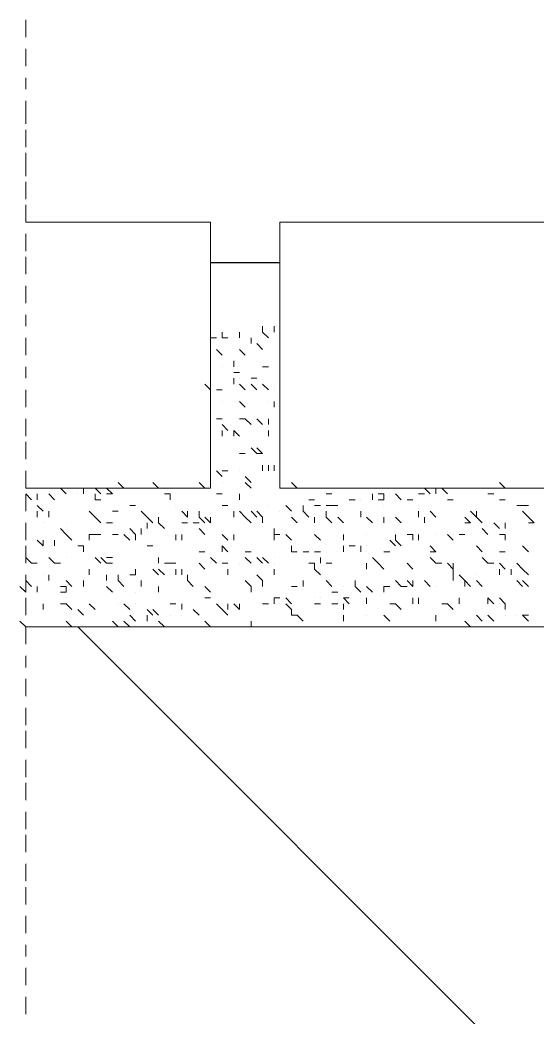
# Model space of a CAD drawing. Header units: millimetres. Extents: x 2928 to 3112, y 1220 to 1280.
# Drawn here: x 3102.568 to 3102.864, y 1251.453 to 1252.023 of the extents above; entities that cross this region are included whole.
import ezdxf

# ---------------------------------------------------------------- set-up
doc = ezdxf.new("R2010")
doc.units = ezdxf.units.MM

msp = doc.modelspace()

# ---------------------------------------------------------------- linework, layer by layer
at = {"color": 252, "linetype": 'Continuous', "lineweight": 5, "true_color": 0x989898}
for points in [[(3102.57108, 1252.0134), (3102.57108, 1252.02332), (3102.57108, 1252.02332)], [(3102.57108, 1251.99686), (3102.57108, 1252.00678), (3102.57108, 1252.00678)], [(3102.57108, 1251.98362), (3102.57108, 1251.99024), (3102.57108, 1251.99024)], [(3102.57108, 1251.96378), (3102.57108, 1251.97701), (3102.57108, 1251.97701)], [(3102.57108, 1251.95055), (3102.57108, 1251.96047), (3102.57108, 1251.96047)], [(3102.57108, 1251.93401), (3102.57108, 1251.94724), (3102.57108, 1251.94724)], [(3102.57108, 1251.92077), (3102.57108, 1251.9307), (3102.57108, 1251.9307)], [(3102.57108, 1251.90754), (3102.57108, 1251.91747), (3102.57108, 1251.91747)], [(3102.57108, 1251.891), (3102.57108, 1251.90093), (3102.57108, 1251.90093)], [(3102.57108, 1251.87777), (3102.57108, 1251.88769), (3102.57108, 1251.88769)], [(3102.57108, 1251.86123), (3102.57108, 1251.87115), (3102.57108, 1251.87115)], [(3102.57108, 1251.848), (3102.57108, 1251.85461), (3102.57108, 1251.85461)], [(3102.57108, 1251.83146), (3102.57108, 1251.84138), (3102.57108, 1251.84138)], [(3102.57108, 1251.81823), (3102.57108, 1251.82484), (3102.57108, 1251.82484)], [(3102.57108, 1251.80169), (3102.57108, 1251.81161), (3102.57108, 1251.81161)], [(3102.57108, 1251.78515), (3102.57108, 1251.79507), (3102.57108, 1251.79507)], [(3102.57108, 1251.77191), (3102.57108, 1251.78184), (3102.57108, 1251.78184)], [(3102.57108, 1251.75537), (3102.57108, 1251.7653), (3102.57108, 1251.7653)], [(3102.57108, 1251.74214), (3102.57108, 1251.75207), (3102.57108, 1251.75207)], [(3102.57108, 1251.7256), (3102.57108, 1251.73553), (3102.57108, 1251.73553)], [(3102.57108, 1251.71237), (3102.57108, 1251.72229), (3102.57108, 1251.72229)], [(3102.57108, 1251.69583), (3102.57108, 1251.70575), (3102.57108, 1251.70575)], [(3102.57108, 1251.6826), (3102.57108, 1251.69252), (3102.57108, 1251.69252)], [(3102.57108, 1251.66606), (3102.57108, 1251.67598), (3102.57108, 1251.67598)], [(3102.57108, 1251.65283), (3102.57108, 1251.65944), (3102.57108, 1251.65944)], [(3102.57108, 1251.63629), (3102.57108, 1251.64621), (3102.57108, 1251.64621)], [(3102.57108, 1251.61975), (3102.57108, 1251.62967), (3102.57108, 1251.62967)], [(3102.57108, 1251.60652), (3102.57108, 1251.61644), (3102.57108, 1251.61644)], [(3102.57108, 1251.58998), (3102.57108, 1251.5999), (3102.57108, 1251.5999)], [(3102.57108, 1251.57674), (3102.57108, 1251.58667), (3102.57108, 1251.58667)], [(3102.57108, 1251.5602), (3102.57108, 1251.57013), (3102.57108, 1251.57013)], [(3102.57108, 1251.54697), (3102.57108, 1251.5569), (3102.57108, 1251.5569)], [(3102.57108, 1251.53043), (3102.57108, 1251.54036), (3102.57108, 1251.54036)], [(3102.57108, 1251.5172), (3102.57108, 1251.52712), (3102.57108, 1251.52712)], [(3102.57108, 1251.50066), (3102.57108, 1251.51058), (3102.57108, 1251.51058)], [(3102.57108, 1251.48743), (3102.57108, 1251.49404), (3102.57108, 1251.49404)], [(3102.57108, 1251.47089), (3102.57108, 1251.48081), (3102.57108, 1251.48081)], [(3102.57108, 1251.45435), (3102.57108, 1251.46427), (3102.57108, 1251.46427)]]:
    msp.add_lwpolyline(points, dxfattribs=at)
at = {"color": 7, "linetype": 'Continuous', "lineweight": 9, "true_color": 0x000007}
for points in [[(3102.57108, 1251.90754), (3102.67693, 1251.90754), (3102.67693, 1251.75537), (3102.57108, 1251.75537)], [(3104.87674, 1251.67598), (3102.57108, 1251.67598), (3102.57108, 1251.67598)]]:
    msp.add_lwpolyline(points, dxfattribs=at)
msp.add_lwpolyline([(3102.71663, 1251.75537), (3102.91511, 1251.75537), (3102.91511, 1251.90754), (3102.71663, 1251.90754)], close=True, dxfattribs=at)
at = {"color": 253, "linetype": 'Continuous', "lineweight": -2, "true_color": 0x9a9a9a}
msp.add_lwpolyline([(3102.71663, 1251.88439), (3102.67693, 1251.88439), (3102.67693, 1251.88439)], dxfattribs=at)
at = {"color": 9, "linetype": 'Continuous', "lineweight": 5, "true_color": 0xbababa}
for points in [[(3102.70671, 1251.84469), (3102.70671, 1251.848), (3102.70671, 1251.848)], [(3102.71332, 1251.84469), (3102.71332, 1251.848), (3102.71332, 1251.848)], [(3102.68024, 1251.84138), (3102.67693, 1251.84138), (3102.67693, 1251.84138)], [(3102.68355, 1251.84138), (3102.68355, 1251.84469), (3102.68355, 1251.84469)], [(3102.68686, 1251.84138), (3102.68355, 1251.84138), (3102.68355, 1251.84138)], [(3102.69347, 1251.84138), (3102.69347, 1251.84469), (3102.69347, 1251.84469)], [(3102.70009, 1251.83807), (3102.70009, 1251.84138), (3102.70009, 1251.84138)], [(3102.71001, 1251.84138), (3102.70671, 1251.84469), (3102.70671, 1251.84469)], [(3102.68355, 1251.83146), (3102.68024, 1251.83477), (3102.68024, 1251.83477)], [(3102.69678, 1251.83146), (3102.69347, 1251.83477), (3102.69347, 1251.83477)], [(3102.70671, 1251.83477), (3102.7034, 1251.83807), (3102.7034, 1251.83807)], [(3102.69017, 1251.82484), (3102.69017, 1251.82815), (3102.69017, 1251.82815)], [(3102.71001, 1251.82484), (3102.70671, 1251.82484), (3102.70671, 1251.82484)], [(3102.69347, 1251.82153), (3102.69017, 1251.82153), (3102.69017, 1251.82153)], [(3102.69017, 1251.81492), (3102.69017, 1251.81823), (3102.69017, 1251.81823)], [(3102.7034, 1251.81823), (3102.70009, 1251.81823), (3102.70009, 1251.81823)], [(3102.67693, 1251.81161), (3102.67363, 1251.81492), (3102.67363, 1251.81492)], [(3102.67693, 1251.81161), (3102.67693, 1251.81492), (3102.67693, 1251.81492)], [(3102.68355, 1251.81161), (3102.68024, 1251.81161), (3102.68024, 1251.81161)], [(3102.69678, 1251.81161), (3102.69347, 1251.81492), (3102.69347, 1251.81492)], [(3102.7034, 1251.81161), (3102.70009, 1251.81492), (3102.70009, 1251.81492)], [(3102.71001, 1251.81161), (3102.70671, 1251.81492), (3102.70671, 1251.81492)], [(3102.69678, 1251.80169), (3102.69347, 1251.80499), (3102.69347, 1251.80499)], [(3102.71332, 1251.80169), (3102.71332, 1251.80499), (3102.71332, 1251.80499)], [(3102.68355, 1251.79507), (3102.68024, 1251.79507), (3102.68024, 1251.79507)], [(3102.69678, 1251.79507), (3102.69347, 1251.79507), (3102.69347, 1251.79507)], [(3102.70009, 1251.79176), (3102.69678, 1251.79507), (3102.69678, 1251.79507)], [(3102.70671, 1251.79176), (3102.7034, 1251.79507), (3102.7034, 1251.79507)], [(3102.71001, 1251.79176), (3102.71001, 1251.79507), (3102.71001, 1251.79507)], [(3102.68686, 1251.78845), (3102.68355, 1251.79176), (3102.68355, 1251.79176)], [(3102.68686, 1251.78845), (3102.68355, 1251.79176), (3102.68355, 1251.79176)], [(3102.68355, 1251.78515), (3102.68355, 1251.78845), (3102.68355, 1251.78845)], [(3102.69017, 1251.78515), (3102.69017, 1251.78845), (3102.69017, 1251.78845)], [(3102.69347, 1251.78515), (3102.69017, 1251.78845), (3102.69017, 1251.78845)], [(3102.71001, 1251.78515), (3102.71001, 1251.78845), (3102.71001, 1251.78845)], [(3102.7034, 1251.77522), (3102.70009, 1251.77853), (3102.70009, 1251.77853)], [(3102.70671, 1251.77522), (3102.7034, 1251.77853), (3102.7034, 1251.77853)], [(3102.69678, 1251.77522), (3102.69347, 1251.77522), (3102.69347, 1251.77522)], [(3102.70671, 1251.77522), (3102.7034, 1251.77522), (3102.7034, 1251.77522)], [(3102.68355, 1251.76199), (3102.68024, 1251.7653), (3102.68024, 1251.7653)], [(3102.68686, 1251.7653), (3102.68355, 1251.7653), (3102.68355, 1251.7653)], [(3102.68686, 1251.7653), (3102.68355, 1251.7653), (3102.68355, 1251.7653)], [(3102.70671, 1251.7653), (3102.70671, 1251.76861), (3102.70671, 1251.76861)], [(3102.71001, 1251.7653), (3102.71001, 1251.76861), (3102.71001, 1251.76861)], [(3102.71332, 1251.7653), (3102.71332, 1251.76861), (3102.71332, 1251.76861)], [(3102.71332, 1251.7653), (3102.71332, 1251.76861), (3102.71332, 1251.76861)], [(3102.70009, 1251.75868), (3102.69678, 1251.76199), (3102.69678, 1251.76199)], [(3102.59423, 1251.75207), (3102.59093, 1251.75537), (3102.59093, 1251.75537)], [(3102.60416, 1251.75207), (3102.60416, 1251.75537), (3102.60416, 1251.75537)], [(3102.61408, 1251.75207), (3102.61077, 1251.75537), (3102.61077, 1251.75537)], [(3102.6207, 1251.75207), (3102.61739, 1251.75537), (3102.61739, 1251.75537)], [(3102.62731, 1251.75537), (3102.62401, 1251.75868), (3102.62401, 1251.75868)], [(3102.64716, 1251.75537), (3102.64385, 1251.75868), (3102.64385, 1251.75868)], [(3102.67363, 1251.75537), (3102.67032, 1251.75868), (3102.67032, 1251.75868)], [(3102.70009, 1251.75537), (3102.69678, 1251.75868), (3102.69678, 1251.75868)], [(3102.72655, 1251.75537), (3102.72325, 1251.75868), (3102.72325, 1251.75868)], [(3102.80264, 1251.75207), (3102.79933, 1251.75537), (3102.79933, 1251.75537)], [(3102.80594, 1251.75207), (3102.80594, 1251.75537), (3102.80594, 1251.75537)], [(3102.81256, 1251.75207), (3102.80925, 1251.75537), (3102.80925, 1251.75537)], [(3102.84564, 1251.75537), (3102.84233, 1251.75868), (3102.84233, 1251.75868)], [(3102.57439, 1251.74876), (3102.57108, 1251.75207), (3102.57108, 1251.75207)], [(3102.57439, 1251.74876), (3102.57108, 1251.75207), (3102.57108, 1251.75207)], [(3102.57769, 1251.74876), (3102.57769, 1251.75207), (3102.57769, 1251.75207)], [(3102.58762, 1251.74876), (3102.58431, 1251.75207), (3102.58431, 1251.75207)], [(3102.61077, 1251.74876), (3102.61077, 1251.75207), (3102.61077, 1251.75207)], [(3102.61408, 1251.74876), (3102.61077, 1251.74876), (3102.61077, 1251.74876)], [(3102.6207, 1251.75207), (3102.61739, 1251.75207), (3102.61739, 1251.75207)], [(3102.65378, 1251.75207), (3102.65047, 1251.75207), (3102.65047, 1251.75207)], [(3102.65378, 1251.74876), (3102.65378, 1251.75207), (3102.65378, 1251.75207)], [(3102.68355, 1251.75207), (3102.68024, 1251.75207), (3102.68024, 1251.75207)], [(3102.69347, 1251.74876), (3102.69347, 1251.75207), (3102.69347, 1251.75207)], [(3102.73648, 1251.74876), (3102.73317, 1251.74876), (3102.73317, 1251.74876)], [(3102.7464, 1251.75207), (3102.74309, 1251.75207), (3102.74309, 1251.75207)], [(3102.75963, 1251.74876), (3102.75633, 1251.74876), (3102.75633, 1251.74876)], [(3102.76956, 1251.74876), (3102.76956, 1251.75207), (3102.76956, 1251.75207)], [(3102.77617, 1251.75207), (3102.77286, 1251.75207), (3102.77286, 1251.75207)], [(3102.77617, 1251.74876), (3102.77286, 1251.74876), (3102.77286, 1251.74876)], [(3102.77617, 1251.74876), (3102.77617, 1251.75207), (3102.77617, 1251.75207)], [(3102.7861, 1251.74876), (3102.78279, 1251.75207), (3102.78279, 1251.75207)], [(3102.79271, 1251.74876), (3102.7894, 1251.74876), (3102.7894, 1251.74876)], [(3102.79933, 1251.75207), (3102.79602, 1251.75207), (3102.79602, 1251.75207)], [(3102.81587, 1251.74876), (3102.81256, 1251.74876), (3102.81256, 1251.74876)], [(3102.83902, 1251.75207), (3102.83572, 1251.75207), (3102.83572, 1251.75207)], [(3102.84564, 1251.74876), (3102.84233, 1251.74876), (3102.84233, 1251.74876)], [(3102.581, 1251.74214), (3102.57769, 1251.74545), (3102.57769, 1251.74545)], [(3102.63393, 1251.74545), (3102.63062, 1251.74545), (3102.63062, 1251.74545)], [(3102.68686, 1251.74545), (3102.68355, 1251.74545), (3102.68355, 1251.74545)], [(3102.72325, 1251.74214), (3102.71994, 1251.74545), (3102.71994, 1251.74545)], [(3102.72986, 1251.74214), (3102.72986, 1251.74545), (3102.72986, 1251.74545)], [(3102.73979, 1251.74545), (3102.73648, 1251.74545), (3102.73648, 1251.74545)], [(3102.7464, 1251.74545), (3102.74309, 1251.74545), (3102.74309, 1251.74545)], [(3102.74971, 1251.74545), (3102.7464, 1251.74545), (3102.7464, 1251.74545)], [(3102.85556, 1251.74545), (3102.85226, 1251.74545), (3102.85226, 1251.74545)], [(3102.85887, 1251.74545), (3102.85556, 1251.74545), (3102.85556, 1251.74545)], [(3102.57769, 1251.73883), (3102.57769, 1251.74214), (3102.57769, 1251.74214)], [(3102.58431, 1251.73883), (3102.58431, 1251.74214), (3102.58431, 1251.74214)], [(3102.61077, 1251.73883), (3102.60747, 1251.74214), (3102.60747, 1251.74214)], [(3102.61408, 1251.73553), (3102.61077, 1251.73883), (3102.61077, 1251.73883)], [(3102.62401, 1251.74214), (3102.6207, 1251.74214), (3102.6207, 1251.74214)], [(3102.64055, 1251.73883), (3102.63724, 1251.74214), (3102.63724, 1251.74214)], [(3102.64385, 1251.73553), (3102.64055, 1251.73883), (3102.64055, 1251.73883)], [(3102.64716, 1251.73553), (3102.64716, 1251.73883), (3102.64716, 1251.73883)], [(3102.6637, 1251.73883), (3102.66039, 1251.74214), (3102.66039, 1251.74214)], [(3102.6637, 1251.73883), (3102.6637, 1251.74214), (3102.6637, 1251.74214)], [(3102.67032, 1251.73883), (3102.67032, 1251.74214), (3102.67032, 1251.74214)], [(3102.67363, 1251.73553), (3102.67032, 1251.73883), (3102.67032, 1251.73883)], [(3102.67693, 1251.73553), (3102.67363, 1251.73883), (3102.67363, 1251.73883)], [(3102.67693, 1251.73553), (3102.67693, 1251.73883), (3102.67693, 1251.73883)], [(3102.69017, 1251.73883), (3102.69017, 1251.74214), (3102.69017, 1251.74214)], [(3102.69678, 1251.73883), (3102.69347, 1251.74214), (3102.69347, 1251.74214)], [(3102.70009, 1251.73553), (3102.69678, 1251.73883), (3102.69678, 1251.73883)], [(3102.7034, 1251.73883), (3102.70009, 1251.74214), (3102.70009, 1251.74214)], [(3102.7034, 1251.73883), (3102.70009, 1251.74214), (3102.70009, 1251.74214)], [(3102.70671, 1251.73883), (3102.7034, 1251.74214), (3102.7034, 1251.74214)], [(3102.70671, 1251.73553), (3102.70671, 1251.73883), (3102.70671, 1251.73883)], [(3102.72655, 1251.73553), (3102.72325, 1251.73883), (3102.72325, 1251.73883)], [(3102.73317, 1251.73883), (3102.72986, 1251.74214), (3102.72986, 1251.74214)], [(3102.73648, 1251.73553), (3102.73648, 1251.73883), (3102.73648, 1251.73883)], [(3102.74309, 1251.73883), (3102.74309, 1251.74214), (3102.74309, 1251.74214)], [(3102.7464, 1251.73553), (3102.74309, 1251.73883), (3102.74309, 1251.73883)], [(3102.75302, 1251.73553), (3102.74971, 1251.73883), (3102.74971, 1251.73883)], [(3102.76294, 1251.73883), (3102.76294, 1251.74214), (3102.76294, 1251.74214)], [(3102.76956, 1251.73553), (3102.76625, 1251.73883), (3102.76625, 1251.73883)], [(3102.77617, 1251.73553), (3102.77617, 1251.73883), (3102.77617, 1251.73883)], [(3102.7861, 1251.73553), (3102.78279, 1251.73883), (3102.78279, 1251.73883)], [(3102.79602, 1251.73883), (3102.79602, 1251.74214), (3102.79602, 1251.74214)], [(3102.79933, 1251.73553), (3102.79933, 1251.73883), (3102.79933, 1251.73883)], [(3102.80594, 1251.73883), (3102.80264, 1251.74214), (3102.80264, 1251.74214)], [(3102.82579, 1251.73553), (3102.82248, 1251.73883), (3102.82248, 1251.73883)], [(3102.8291, 1251.73883), (3102.82579, 1251.74214), (3102.82579, 1251.74214)], [(3102.8291, 1251.73883), (3102.8291, 1251.74214), (3102.8291, 1251.74214)], [(3102.83241, 1251.73553), (3102.8291, 1251.73883), (3102.8291, 1251.73883)], [(3102.85887, 1251.73883), (3102.85556, 1251.74214), (3102.85556, 1251.74214)], [(3102.85887, 1251.73883), (3102.85556, 1251.74214), (3102.85556, 1251.74214)], [(3102.86218, 1251.73553), (3102.85887, 1251.73883), (3102.85887, 1251.73883)], [(3102.59423, 1251.72891), (3102.59093, 1251.73222), (3102.59093, 1251.73222)], [(3102.6207, 1251.73553), (3102.61739, 1251.73553), (3102.61739, 1251.73553)], [(3102.63393, 1251.72891), (3102.63062, 1251.73222), (3102.63062, 1251.73222)], [(3102.63724, 1251.72891), (3102.63724, 1251.73222), (3102.63724, 1251.73222)], [(3102.64055, 1251.73222), (3102.64055, 1251.73553), (3102.64055, 1251.73553)], [(3102.65047, 1251.73222), (3102.64716, 1251.73553), (3102.64716, 1251.73553)], [(3102.6637, 1251.73553), (3102.66039, 1251.73553), (3102.66039, 1251.73553)], [(3102.67032, 1251.73553), (3102.66701, 1251.73553), (3102.66701, 1251.73553)], [(3102.67363, 1251.72891), (3102.67032, 1251.73222), (3102.67032, 1251.73222)], [(3102.71332, 1251.72891), (3102.71332, 1251.73222), (3102.71332, 1251.73222)], [(3102.82579, 1251.73553), (3102.82248, 1251.73553), (3102.82248, 1251.73553)], [(3102.83572, 1251.72891), (3102.83241, 1251.73222), (3102.83241, 1251.73222)], [(3102.84233, 1251.73222), (3102.83902, 1251.73553), (3102.83902, 1251.73553)], [(3102.84564, 1251.73222), (3102.84564, 1251.73553), (3102.84564, 1251.73553)], [(3102.86218, 1251.73553), (3102.85887, 1251.73553), (3102.85887, 1251.73553)], [(3102.581, 1251.72229), (3102.57769, 1251.7256), (3102.57769, 1251.7256)], [(3102.581, 1251.72229), (3102.581, 1251.7256), (3102.581, 1251.7256)], [(3102.58762, 1251.72229), (3102.58762, 1251.7256), (3102.58762, 1251.7256)], [(3102.59754, 1251.7256), (3102.59423, 1251.72891), (3102.59423, 1251.72891)], [(3102.59754, 1251.7256), (3102.59423, 1251.72891), (3102.59423, 1251.72891)], [(3102.60747, 1251.7256), (3102.60747, 1251.72891), (3102.60747, 1251.72891)], [(3102.61077, 1251.72891), (3102.60747, 1251.72891), (3102.60747, 1251.72891)], [(3102.61408, 1251.72891), (3102.61077, 1251.72891), (3102.61077, 1251.72891)], [(3102.62401, 1251.72891), (3102.6207, 1251.72891), (3102.6207, 1251.72891)], [(3102.63062, 1251.7256), (3102.62731, 1251.72891), (3102.62731, 1251.72891)], [(3102.63393, 1251.7256), (3102.63393, 1251.72891), (3102.63393, 1251.72891)], [(3102.65709, 1251.7256), (3102.65709, 1251.72891), (3102.65709, 1251.72891)], [(3102.66039, 1251.7256), (3102.66039, 1251.72891), (3102.66039, 1251.72891)], [(3102.68686, 1251.7256), (3102.68355, 1251.72891), (3102.68355, 1251.72891)], [(3102.69017, 1251.7256), (3102.69017, 1251.72891), (3102.69017, 1251.72891)], [(3102.71332, 1251.7256), (3102.71332, 1251.72891), (3102.71332, 1251.72891)], [(3102.71663, 1251.72891), (3102.71332, 1251.72891), (3102.71332, 1251.72891)], [(3102.72325, 1251.7256), (3102.71994, 1251.72891), (3102.71994, 1251.72891)], [(3102.73979, 1251.7256), (3102.73648, 1251.72891), (3102.73648, 1251.72891)], [(3102.75302, 1251.7256), (3102.75302, 1251.72891), (3102.75302, 1251.72891)], [(3102.78279, 1251.72229), (3102.77948, 1251.7256), (3102.77948, 1251.7256)], [(3102.78279, 1251.7256), (3102.78279, 1251.72891), (3102.78279, 1251.72891)], [(3102.7861, 1251.72229), (3102.78279, 1251.7256), (3102.78279, 1251.7256)], [(3102.79271, 1251.72891), (3102.7894, 1251.72891), (3102.7894, 1251.72891)], [(3102.79271, 1251.7256), (3102.79271, 1251.72891), (3102.79271, 1251.72891)], [(3102.79602, 1251.7256), (3102.79602, 1251.72891), (3102.79602, 1251.72891)], [(3102.81587, 1251.7256), (3102.81256, 1251.72891), (3102.81256, 1251.72891)], [(3102.82248, 1251.72891), (3102.81918, 1251.72891), (3102.81918, 1251.72891)], [(3102.84564, 1251.72891), (3102.84233, 1251.72891), (3102.84233, 1251.72891)], [(3102.84564, 1251.7256), (3102.84564, 1251.72891), (3102.84564, 1251.72891)], [(3102.60416, 1251.72229), (3102.60085, 1251.72229), (3102.60085, 1251.72229)], [(3102.60416, 1251.71899), (3102.60416, 1251.72229), (3102.60416, 1251.72229)], [(3102.64385, 1251.72229), (3102.64055, 1251.72229), (3102.64055, 1251.72229)], [(3102.68355, 1251.71899), (3102.68355, 1251.72229), (3102.68355, 1251.72229)], [(3102.68686, 1251.71899), (3102.68355, 1251.72229), (3102.68355, 1251.72229)], [(3102.72325, 1251.71899), (3102.72325, 1251.72229), (3102.72325, 1251.72229)], [(3102.75302, 1251.71899), (3102.75302, 1251.72229), (3102.75302, 1251.72229)], [(3102.75963, 1251.72229), (3102.75633, 1251.72229), (3102.75633, 1251.72229)], [(3102.76294, 1251.71899), (3102.76294, 1251.72229), (3102.76294, 1251.72229)], [(3102.80594, 1251.71899), (3102.80264, 1251.72229), (3102.80264, 1251.72229)], [(3102.83241, 1251.71899), (3102.8291, 1251.72229), (3102.8291, 1251.72229)], [(3102.85887, 1251.71899), (3102.85556, 1251.72229), (3102.85556, 1251.72229)], [(3102.57439, 1251.71237), (3102.57108, 1251.71568), (3102.57108, 1251.71568)], [(3102.58762, 1251.71237), (3102.58431, 1251.71568), (3102.58431, 1251.71568)], [(3102.61408, 1251.71237), (3102.61077, 1251.71568), (3102.61077, 1251.71568)], [(3102.61739, 1251.71237), (3102.61408, 1251.71568), (3102.61408, 1251.71568)], [(3102.6207, 1251.71568), (3102.61739, 1251.71568), (3102.61739, 1251.71568)], [(3102.64716, 1251.71237), (3102.64716, 1251.71568), (3102.64716, 1251.71568)], [(3102.67363, 1251.71899), (3102.67032, 1251.71899), (3102.67032, 1251.71899)], [(3102.68024, 1251.71237), (3102.67693, 1251.71568), (3102.67693, 1251.71568)], [(3102.70009, 1251.71899), (3102.69678, 1251.71899), (3102.69678, 1251.71899)], [(3102.70009, 1251.71237), (3102.69678, 1251.71568), (3102.69678, 1251.71568)], [(3102.70671, 1251.71237), (3102.7034, 1251.71568), (3102.7034, 1251.71568)], [(3102.71001, 1251.71237), (3102.70671, 1251.71568), (3102.70671, 1251.71568)], [(3102.72655, 1251.71899), (3102.72325, 1251.71899), (3102.72325, 1251.71899)], [(3102.72655, 1251.71899), (3102.72325, 1251.71899), (3102.72325, 1251.71899)], [(3102.73317, 1251.71899), (3102.72986, 1251.71899), (3102.72986, 1251.71899)], [(3102.73979, 1251.71899), (3102.73648, 1251.71899), (3102.73648, 1251.71899)], [(3102.73979, 1251.71237), (3102.73979, 1251.71568), (3102.73979, 1251.71568)], [(3102.77286, 1251.71237), (3102.76956, 1251.71568), (3102.76956, 1251.71568)], [(3102.77948, 1251.71899), (3102.77617, 1251.71899), (3102.77617, 1251.71899)], [(3102.80594, 1251.71899), (3102.80264, 1251.71899), (3102.80264, 1251.71899)], [(3102.80594, 1251.71237), (3102.80264, 1251.71568), (3102.80264, 1251.71568)], [(3102.83572, 1251.71237), (3102.83241, 1251.71568), (3102.83241, 1251.71568)], [(3102.84564, 1251.71899), (3102.84233, 1251.71899), (3102.84233, 1251.71899)], [(3102.57769, 1251.71237), (3102.57439, 1251.71237), (3102.57439, 1251.71237)], [(3102.59093, 1251.71237), (3102.58762, 1251.71237), (3102.58762, 1251.71237)], [(3102.60747, 1251.70575), (3102.60747, 1251.70906), (3102.60747, 1251.70906)], [(3102.6207, 1251.71237), (3102.61739, 1251.71237), (3102.61739, 1251.71237)], [(3102.63393, 1251.70575), (3102.63393, 1251.70906), (3102.63393, 1251.70906)], [(3102.64716, 1251.70575), (3102.64385, 1251.70906), (3102.64385, 1251.70906)], [(3102.65047, 1251.70575), (3102.64716, 1251.70906), (3102.64716, 1251.70906)], [(3102.65378, 1251.71237), (3102.65047, 1251.71237), (3102.65047, 1251.71237)], [(3102.65709, 1251.71237), (3102.65378, 1251.71237), (3102.65378, 1251.71237)], [(3102.65709, 1251.70575), (3102.65709, 1251.70906), (3102.65709, 1251.70906)], [(3102.66039, 1251.70575), (3102.66039, 1251.70906), (3102.66039, 1251.70906)], [(3102.67363, 1251.70906), (3102.67032, 1251.71237), (3102.67032, 1251.71237)], [(3102.68686, 1251.71237), (3102.68355, 1251.71237), (3102.68355, 1251.71237)], [(3102.68686, 1251.70575), (3102.68686, 1251.70906), (3102.68686, 1251.70906)], [(3102.71332, 1251.70575), (3102.71332, 1251.70906), (3102.71332, 1251.70906)], [(3102.73648, 1251.71237), (3102.73317, 1251.71237), (3102.73317, 1251.71237)], [(3102.73648, 1251.70906), (3102.73648, 1251.71237), (3102.73648, 1251.71237)], [(3102.73979, 1251.70575), (3102.73648, 1251.70906), (3102.73648, 1251.70906)], [(3102.7464, 1251.71237), (3102.74309, 1251.71237), (3102.74309, 1251.71237)], [(3102.76625, 1251.70906), (3102.76625, 1251.71237), (3102.76625, 1251.71237)], [(3102.77617, 1251.70906), (3102.77286, 1251.71237), (3102.77286, 1251.71237)], [(3102.79271, 1251.70906), (3102.7894, 1251.71237), (3102.7894, 1251.71237)], [(3102.80925, 1251.71237), (3102.80594, 1251.71237), (3102.80594, 1251.71237)], [(3102.81587, 1251.70906), (3102.81256, 1251.71237), (3102.81256, 1251.71237)], [(3102.81587, 1251.70906), (3102.81587, 1251.71237), (3102.81587, 1251.71237)], [(3102.81587, 1251.70575), (3102.81587, 1251.70906), (3102.81587, 1251.70906)], [(3102.83902, 1251.71237), (3102.83572, 1251.71237), (3102.83572, 1251.71237)], [(3102.84564, 1251.70906), (3102.84233, 1251.71237), (3102.84233, 1251.71237)], [(3102.84233, 1251.70575), (3102.84233, 1251.70906), (3102.84233, 1251.70906)], [(3102.84895, 1251.70575), (3102.84895, 1251.70906), (3102.84895, 1251.70906)], [(3102.85556, 1251.70906), (3102.85226, 1251.71237), (3102.85226, 1251.71237)], [(3102.85887, 1251.70575), (3102.85556, 1251.70906), (3102.85556, 1251.70906)], [(3102.57439, 1251.69914), (3102.57108, 1251.70245), (3102.57108, 1251.70245)], [(3102.58431, 1251.70245), (3102.58431, 1251.70575), (3102.58431, 1251.70575)], [(3102.59754, 1251.69914), (3102.59423, 1251.70245), (3102.59423, 1251.70245)], [(3102.60416, 1251.69914), (3102.60416, 1251.70245), (3102.60416, 1251.70245)], [(3102.60416, 1251.69914), (3102.60416, 1251.70245), (3102.60416, 1251.70245)], [(3102.61739, 1251.70245), (3102.61739, 1251.70575), (3102.61739, 1251.70575)], [(3102.62401, 1251.70245), (3102.62401, 1251.70575), (3102.62401, 1251.70575)], [(3102.62401, 1251.70245), (3102.62401, 1251.70575), (3102.62401, 1251.70575)], [(3102.62731, 1251.69914), (3102.62401, 1251.70245), (3102.62401, 1251.70245)], [(3102.63393, 1251.70575), (3102.63062, 1251.70575), (3102.63062, 1251.70575)], [(3102.63724, 1251.69914), (3102.63724, 1251.70245), (3102.63724, 1251.70245)], [(3102.6637, 1251.70245), (3102.6637, 1251.70575), (3102.6637, 1251.70575)], [(3102.66701, 1251.69914), (3102.6637, 1251.70245), (3102.6637, 1251.70245)], [(3102.70009, 1251.69914), (3102.69678, 1251.70245), (3102.69678, 1251.70245)], [(3102.70671, 1251.70245), (3102.7034, 1251.70575), (3102.7034, 1251.70575)], [(3102.70671, 1251.69914), (3102.70671, 1251.70245), (3102.70671, 1251.70245)], [(3102.72986, 1251.69914), (3102.72986, 1251.70245), (3102.72986, 1251.70245)], [(3102.7464, 1251.69914), (3102.74309, 1251.70245), (3102.74309, 1251.70245)], [(3102.75963, 1251.69914), (3102.75963, 1251.70245), (3102.75963, 1251.70245)], [(3102.7861, 1251.69914), (3102.78279, 1251.70245), (3102.78279, 1251.70245)], [(3102.79271, 1251.69914), (3102.7894, 1251.70245), (3102.7894, 1251.70245)], [(3102.79271, 1251.69914), (3102.79271, 1251.70245), (3102.79271, 1251.70245)], [(3102.80264, 1251.69914), (3102.79933, 1251.70245), (3102.79933, 1251.70245)], [(3102.81587, 1251.70245), (3102.81587, 1251.70575), (3102.81587, 1251.70575)], [(3102.82248, 1251.70245), (3102.81918, 1251.70575), (3102.81918, 1251.70575)], [(3102.82248, 1251.69914), (3102.82248, 1251.70245), (3102.82248, 1251.70245)], [(3102.82579, 1251.69914), (3102.82248, 1251.70245), (3102.82248, 1251.70245)], [(3102.83241, 1251.69914), (3102.8291, 1251.70245), (3102.8291, 1251.70245)], [(3102.85556, 1251.69914), (3102.85226, 1251.70245), (3102.85226, 1251.70245)], [(3102.85887, 1251.69914), (3102.85556, 1251.70245), (3102.85556, 1251.70245)], [(3102.57108, 1251.69583), (3102.56777, 1251.69914), (3102.56777, 1251.69914)], [(3102.57108, 1251.69583), (3102.56777, 1251.69914), (3102.56777, 1251.69914)], [(3102.57769, 1251.69583), (3102.57769, 1251.69914), (3102.57769, 1251.69914)], [(3102.59423, 1251.69914), (3102.59093, 1251.69914), (3102.59093, 1251.69914)], [(3102.59423, 1251.69583), (3102.59423, 1251.69914), (3102.59423, 1251.69914)], [(3102.6207, 1251.69583), (3102.61739, 1251.69914), (3102.61739, 1251.69914)], [(3102.64716, 1251.69583), (3102.64716, 1251.69914), (3102.64716, 1251.69914)], [(3102.67693, 1251.69583), (3102.67363, 1251.69914), (3102.67363, 1251.69914)], [(3102.70009, 1251.69583), (3102.70009, 1251.69914), (3102.70009, 1251.69914)], [(3102.72655, 1251.69914), (3102.72325, 1251.69914), (3102.72325, 1251.69914)], [(3102.76294, 1251.69583), (3102.75963, 1251.69914), (3102.75963, 1251.69914)], [(3102.76956, 1251.69583), (3102.76625, 1251.69914), (3102.76625, 1251.69914)], [(3102.77948, 1251.69914), (3102.77617, 1251.69914), (3102.77617, 1251.69914)], [(3102.77617, 1251.69583), (3102.77617, 1251.69914), (3102.77617, 1251.69914)], [(3102.7894, 1251.69914), (3102.7861, 1251.69914), (3102.7861, 1251.69914)], [(3102.59423, 1251.69583), (3102.59093, 1251.69583), (3102.59093, 1251.69583)], [(3102.67693, 1251.69252), (3102.67363, 1251.69252), (3102.67363, 1251.69252)], [(3102.71332, 1251.68922), (3102.71332, 1251.69252), (3102.71332, 1251.69252)], [(3102.71663, 1251.69252), (3102.71332, 1251.69252), (3102.71332, 1251.69252)], [(3102.72325, 1251.68922), (3102.71994, 1251.69252), (3102.71994, 1251.69252)], [(3102.74971, 1251.69583), (3102.7464, 1251.69583), (3102.7464, 1251.69583)], [(3102.75633, 1251.69252), (3102.75302, 1251.69252), (3102.75302, 1251.69252)], [(3102.75633, 1251.68922), (3102.75302, 1251.69252), (3102.75302, 1251.69252)], [(3102.76625, 1251.68922), (3102.76625, 1251.69252), (3102.76625, 1251.69252)], [(3102.79271, 1251.68922), (3102.79271, 1251.69252), (3102.79271, 1251.69252)], [(3102.79602, 1251.68922), (3102.79602, 1251.69252), (3102.79602, 1251.69252)], [(3102.81918, 1251.68922), (3102.81918, 1251.69252), (3102.81918, 1251.69252)], [(3102.83572, 1251.68922), (3102.83572, 1251.69252), (3102.83572, 1251.69252)], [(3102.83902, 1251.68922), (3102.83572, 1251.69252), (3102.83572, 1251.69252)], [(3102.84564, 1251.68922), (3102.84233, 1251.69252), (3102.84233, 1251.69252)], [(3102.581, 1251.68591), (3102.581, 1251.68922), (3102.581, 1251.68922)], [(3102.59423, 1251.68922), (3102.59093, 1251.68922), (3102.59093, 1251.68922)], [(3102.59754, 1251.68591), (3102.59423, 1251.68922), (3102.59423, 1251.68922)], [(3102.60416, 1251.6826), (3102.60085, 1251.68591), (3102.60085, 1251.68591)], [(3102.61077, 1251.68591), (3102.60747, 1251.68922), (3102.60747, 1251.68922)], [(3102.63062, 1251.68591), (3102.62731, 1251.68922), (3102.62731, 1251.68922)], [(3102.64385, 1251.6826), (3102.64055, 1251.68591), (3102.64055, 1251.68591)], [(3102.64716, 1251.6826), (3102.64385, 1251.68591), (3102.64385, 1251.68591)], [(3102.65709, 1251.68922), (3102.65378, 1251.68922), (3102.65378, 1251.68922)], [(3102.66039, 1251.68591), (3102.66039, 1251.68922), (3102.66039, 1251.68922)], [(3102.67032, 1251.6826), (3102.66701, 1251.68591), (3102.66701, 1251.68591)], [(3102.68355, 1251.68591), (3102.68024, 1251.68922), (3102.68024, 1251.68922)], [(3102.68686, 1251.6826), (3102.68355, 1251.68591), (3102.68355, 1251.68591)], [(3102.68686, 1251.68591), (3102.68686, 1251.68922), (3102.68686, 1251.68922)], [(3102.69347, 1251.68591), (3102.69017, 1251.68922), (3102.69017, 1251.68922)], [(3102.69347, 1251.68591), (3102.69347, 1251.68922), (3102.69347, 1251.68922)], [(3102.71001, 1251.68922), (3102.70671, 1251.68922), (3102.70671, 1251.68922)], [(3102.72325, 1251.68591), (3102.71994, 1251.68922), (3102.71994, 1251.68922)], [(3102.72325, 1251.6826), (3102.72325, 1251.68591), (3102.72325, 1251.68591)], [(3102.73979, 1251.68922), (3102.73648, 1251.68922), (3102.73648, 1251.68922)], [(3102.74971, 1251.68922), (3102.7464, 1251.68922), (3102.7464, 1251.68922)], [(3102.75302, 1251.68591), (3102.75302, 1251.68922), (3102.75302, 1251.68922)], [(3102.78279, 1251.68922), (3102.77948, 1251.68922), (3102.77948, 1251.68922)], [(3102.7861, 1251.68591), (3102.78279, 1251.68922), (3102.78279, 1251.68922)], [(3102.81256, 1251.68922), (3102.80925, 1251.68922), (3102.80925, 1251.68922)], [(3102.81587, 1251.68591), (3102.81256, 1251.68922), (3102.81256, 1251.68922)], [(3102.84564, 1251.68591), (3102.84564, 1251.68922), (3102.84564, 1251.68922)], [(3102.63393, 1251.67929), (3102.63062, 1251.6826), (3102.63062, 1251.6826)], [(3102.64055, 1251.67929), (3102.64055, 1251.6826), (3102.64055, 1251.6826)], [(3102.72655, 1251.6826), (3102.72325, 1251.6826), (3102.72325, 1251.6826)], [(3102.72986, 1251.67929), (3102.72655, 1251.6826), (3102.72655, 1251.6826)], [(3102.75302, 1251.67929), (3102.75302, 1251.6826), (3102.75302, 1251.6826)], [(3102.77948, 1251.67929), (3102.77617, 1251.6826), (3102.77617, 1251.6826)], [(3102.80594, 1251.67929), (3102.80594, 1251.6826), (3102.80594, 1251.6826)], [(3102.80594, 1251.67929), (3102.80594, 1251.6826), (3102.80594, 1251.6826)], [(3102.83241, 1251.67929), (3102.8291, 1251.6826), (3102.8291, 1251.6826)], [(3102.83241, 1251.67929), (3102.8291, 1251.6826), (3102.8291, 1251.6826)], [(3102.83902, 1251.67929), (3102.83572, 1251.6826), (3102.83572, 1251.6826)], [(3102.85887, 1251.67929), (3102.85556, 1251.6826), (3102.85556, 1251.6826)], [(3102.85887, 1251.6826), (3102.85556, 1251.6826), (3102.85556, 1251.6826)], [(3102.57108, 1251.67598), (3102.56777, 1251.67929), (3102.56777, 1251.67929)], [(3102.57439, 1251.67598), (3102.57108, 1251.67598), (3102.57108, 1251.67598)], [(3102.59754, 1251.67598), (3102.59423, 1251.67929), (3102.59423, 1251.67929)], [(3102.85226, 1251.42458), (3102.60085, 1251.67598), (3102.60085, 1251.67598)], [(3102.61408, 1251.67598), (3102.61077, 1251.67598), (3102.61077, 1251.67598)], [(3102.61408, 1251.67598), (3102.61077, 1251.67598), (3102.61077, 1251.67598)], [(3102.61408, 1251.67598), (3102.61077, 1251.67598), (3102.61077, 1251.67598)], [(3102.62401, 1251.67598), (3102.6207, 1251.67929), (3102.6207, 1251.67929)], [(3102.63062, 1251.67598), (3102.62731, 1251.67929), (3102.62731, 1251.67929)], [(3102.64385, 1251.67598), (3102.64055, 1251.67598), (3102.64055, 1251.67598)], [(3102.65047, 1251.67598), (3102.64716, 1251.67929), (3102.64716, 1251.67929)], [(3102.67693, 1251.67598), (3102.67363, 1251.67929), (3102.67363, 1251.67929)], [(3102.67693, 1251.67598), (3102.67363, 1251.67598), (3102.67363, 1251.67598)], [(3102.70009, 1251.67598), (3102.70009, 1251.67929), (3102.70009, 1251.67929)], [(3102.76956, 1251.67598), (3102.76625, 1251.67598), (3102.76625, 1251.67598)], [(3102.82579, 1251.67598), (3102.82248, 1251.67929), (3102.82248, 1251.67929)], [(3102.83241, 1251.67598), (3102.8291, 1251.67598), (3102.8291, 1251.67598)], [(3102.86218, 1251.67598), (3102.85887, 1251.67598), (3102.85887, 1251.67598)]]:
    msp.add_lwpolyline(points, dxfattribs=at)
for points in [[(3102.71001, 1251.84138), (3102.71001, 1251.84138)], [(3102.68355, 1251.82484), (3102.68355, 1251.82484)], [(3102.69347, 1251.82153), (3102.69347, 1251.82153)], [(3102.69347, 1251.81823), (3102.69347, 1251.81823)], [(3102.71332, 1251.81161), (3102.71332, 1251.81161)], [(3102.68355, 1251.80499), (3102.68355, 1251.80499)], [(3102.71001, 1251.80499), (3102.71001, 1251.80499)], [(3102.71332, 1251.80499), (3102.71332, 1251.80499)], [(3102.68355, 1251.79507), (3102.68355, 1251.79507)], [(3102.67693, 1251.78845), (3102.67693, 1251.78845)], [(3102.69347, 1251.7653), (3102.69347, 1251.7653)], [(3102.69347, 1251.7653), (3102.69347, 1251.7653)], [(3102.68355, 1251.75868), (3102.68355, 1251.75868)], [(3102.58762, 1251.75207), (3102.58762, 1251.75207)], [(3102.60085, 1251.75207), (3102.60085, 1251.75207)], [(3102.69347, 1251.74876), (3102.69347, 1251.74876)], [(3102.71332, 1251.75207), (3102.71332, 1251.75207)], [(3102.76294, 1251.74876), (3102.76294, 1251.74876)], [(3102.80594, 1251.75207), (3102.80594, 1251.75207)], [(3102.81587, 1251.74876), (3102.81587, 1251.74876)], [(3102.60747, 1251.74545), (3102.60747, 1251.74545)], [(3102.65709, 1251.74545), (3102.65709, 1251.74545)], [(3102.71001, 1251.74545), (3102.71001, 1251.74545)], [(3102.77617, 1251.74545), (3102.77617, 1251.74545)], [(3102.581, 1251.74214), (3102.581, 1251.74214)], [(3102.71663, 1251.74214), (3102.71663, 1251.74214)], [(3102.581, 1251.73553), (3102.581, 1251.73553)], [(3102.59423, 1251.73553), (3102.59423, 1251.73553)], [(3102.63393, 1251.72891), (3102.63393, 1251.72891)], [(3102.75302, 1251.72891), (3102.75302, 1251.72891)], [(3102.76625, 1251.72891), (3102.76625, 1251.72891)], [(3102.79271, 1251.72891), (3102.79271, 1251.72891)], [(3102.80594, 1251.72891), (3102.80594, 1251.72891)], [(3102.81256, 1251.72891), (3102.81256, 1251.72891)], [(3102.81587, 1251.72891), (3102.81587, 1251.72891)], [(3102.83572, 1251.72891), (3102.83572, 1251.72891)], [(3102.76625, 1251.72229), (3102.76625, 1251.72229)], [(3102.59423, 1251.71568), (3102.59423, 1251.71568)], [(3102.64716, 1251.71568), (3102.64716, 1251.71568)], [(3102.71332, 1251.71568), (3102.71332, 1251.71568)], [(3102.75302, 1251.71899), (3102.75302, 1251.71899)], [(3102.76625, 1251.71899), (3102.76625, 1251.71899)], [(3102.84564, 1251.71899), (3102.84564, 1251.71899)], [(3102.65378, 1251.71237), (3102.65378, 1251.71237)], [(3102.67693, 1251.71237), (3102.67693, 1251.71237)], [(3102.68355, 1251.71237), (3102.68355, 1251.71237)], [(3102.69347, 1251.71237), (3102.69347, 1251.71237)], [(3102.71332, 1251.71237), (3102.71332, 1251.71237)], [(3102.77617, 1251.71237), (3102.77617, 1251.71237)], [(3102.581, 1251.70575), (3102.581, 1251.70575)], [(3102.8291, 1251.70575), (3102.8291, 1251.70575)], [(3102.75302, 1251.69914), (3102.75302, 1251.69914)], [(3102.7894, 1251.69914), (3102.7894, 1251.69914)], [(3102.80594, 1251.69914), (3102.80594, 1251.69914)], [(3102.59423, 1251.69252), (3102.59423, 1251.69252)], [(3102.63393, 1251.69583), (3102.63393, 1251.69583)], [(3102.73648, 1251.69252), (3102.73648, 1251.69252)], [(3102.73979, 1251.69252), (3102.73979, 1251.69252)], [(3102.62401, 1251.68922), (3102.62401, 1251.68922)], [(3102.63393, 1251.68922), (3102.63393, 1251.68922)], [(3102.66039, 1251.68922), (3102.66039, 1251.68922)], [(3102.68686, 1251.68922), (3102.68686, 1251.68922)], [(3102.68686, 1251.68922), (3102.68686, 1251.68922)], [(3102.71332, 1251.68922), (3102.71332, 1251.68922)], [(3102.71663, 1251.68922), (3102.71663, 1251.68922)], [(3102.84233, 1251.68922), (3102.84233, 1251.68922)], [(3102.65378, 1251.6826), (3102.65378, 1251.6826)], [(3102.66039, 1251.6826), (3102.66039, 1251.6826)], [(3102.76625, 1251.6826), (3102.76625, 1251.6826)], [(3102.80594, 1251.6826), (3102.80594, 1251.6826)], [(3102.84564, 1251.6826), (3102.84564, 1251.6826)], [(3102.85226, 1251.6826), (3102.85226, 1251.6826)], [(3102.581, 1251.67598), (3102.581, 1251.67598)], [(3102.70671, 1251.67598), (3102.70671, 1251.67598)], [(3102.73648, 1251.67598), (3102.73648, 1251.67598)], [(3102.79933, 1251.67598), (3102.79933, 1251.67598)], [(3102.81256, 1251.67598), (3102.81256, 1251.67598)]]:
    msp.add_lwpolyline(points, close=True, dxfattribs=at)

doc.saveas('drawing.dxf')
